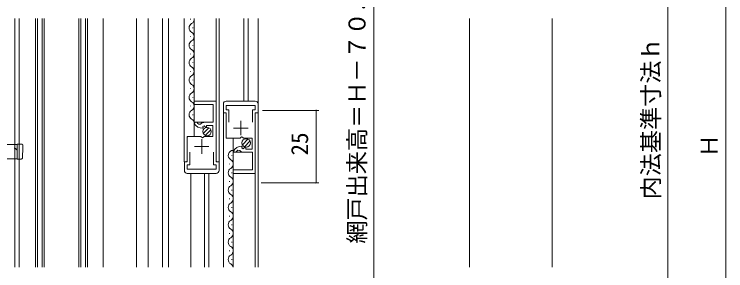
# Model space of a CAD drawing. Units: millimetres, scale not verified. Extents: x -1189 to -189, y -840 to 760.
# Drawn here: x -1045.4 to -799.7, y 221.2 to 309.9 of the extents above; entities that cross this region are included whole.
import ezdxf
from ezdxf.enums import TextEntityAlignment as Align

# ---------------------------------------------------------------- set-up
doc = ezdxf.new("R2010")
doc.units = ezdxf.units.MM
doc.header["$LTSCALE"] = 4
doc.linetypes.add('DOUBLE_CHAIN2', pattern=[12.8, 9, -1, 0.6, -0.6, 0.6, -1])
for name, color, linetype, lineweight in [('0-3_YKK_11', 7, 'Continuous', 9), ('0-4_YKK_12', 2, 'Continuous', 9), ('0-5_YSS_K', 3, 'Continuous', 9), ('0-6_YKK_13', 4, 'Continuous', 9), ('0-7_YKK_D', 6, 'Continuous', 9)]:
    doc.layers.add(name, color=color, linetype=linetype, lineweight=lineweight)
doc.styles.add('ＭＳ ゴシック', font='')
doc.styles.get('ＭＳ ゴシック').set_extended_font_data('MS Gothic')

msp = doc.modelspace()

# ---------------------------------------------------------------- linework, layer by layer
at = {"layer": '0-3_YKK_11'}
for p, q in [((-983.274, 278.699), (-983.274, 279.899)), ((-983.274, 279.899), (-975.674, 279.899)), ((-976.674, 278.699), (-983.274, 278.699)), ((-976.674, 272.599), (-976.674, 278.699)), ((-962.175, 279.899), (-972.175, 279.899)), ((-972.175, 278.399), (-962.175, 278.399)), ((-971.276, 272.599), (-971.276, 276.899)), ((-981.682, 271.897), (-981.034, 271.966)), ((-979.574, 272.599), (-976.674, 272.599)), ((-966.276, 267.099), (-963.276, 267.099)), ((-963.276, 267.099), (-963.276, 263.299)), ((-963.276, 263.299), (-965.476, 263.299)), ((-1044.424, 262.616), (-1044.424, 259.916)), ((-984.774, 262.199), (-984.774, 257.899)), ((-968.184, 262.902), (-967.535, 262.832)), ((-966.076, 262.199), (-963.176, 262.199)), ((-963.176, 262.199), (-963.176, 256.099)), ((-1044.424, 259.916), (-1047.424, 259.916)), ((-985.674, 256.399), (-975.674, 256.399)), ((-969.776, 256.099), (-969.776, 254.899)), ((-963.176, 256.099), (-969.776, 256.099)), ((-975.673, 254.899), (-985.673, 254.899)), ((-969.776, 254.899), (-962.176, 254.899))]:
    msp.add_line(p, q, dxfattribs=at)
at = {"layer": '0-3_YKK_11', "color": 2}
for p, q in [((-967.176, 268.099), (-967.176, 273.099)), ((-969.676, 270.599), (-964.676, 270.599)), ((-980.674, 266.699), (-980.674, 261.699)), ((-983.174, 264.199), (-978.174, 264.199))]:
    msp.add_line(p, q, dxfattribs=at)
at = {"layer": '0-3_YKK_11'}
for points in [[(-975.674, 279.899), (-975.674, 258.899), (-974.673, 258.899), (-974.673, 255.899)], [(-973.175, 278.9), (-973.175, 275.899), (-972.176, 275.899), (-972.176, 267.099), (-967.444, 267.099), (-966.904, 267.553), (-966.576, 267.399), (-966.276, 267.099)], [(-971.276, 272.599), (-971.276, 276.899), (-972.175, 276.899), (-972.175, 278.399)], [(-962.175, 278.399), (-962.175, 276.899), (-963.076, 276.899), (-963.076, 272.599)], [(-962.176, 254.899), (-962.176, 275.899), (-961.175, 275.899), (-961.175, 278.899)], [(-986.673, 255.899), (-986.673, 258.899), (-985.674, 258.899), (-985.674, 267.699), (-980.943, 267.699), (-980.403, 267.246), (-980.074, 267.399), (-979.774, 267.699), (-976.774, 267.699), (-976.774, 271.499), (-978.974, 271.499), (-978.974, 270.865), (-979.221, 270.763), (-979.798, 271.34), (-980.266, 271.07), (-980.181, 270.751), (-980.372, 270.499)], [(-983.235, 272.151), (-982.974, 272.599), (-982.503, 272.599), (-982.256, 272.47)], [(-965.476, 263.299), (-965.476, 263.933), (-965.723, 264.035), (-966.3, 263.458), (-966.768, 263.729), (-966.683, 264.048), (-966.874, 264.299)], [(-984.774, 262.199), (-984.774, 257.899), (-985.674, 257.899), (-985.674, 256.399)], [(-975.674, 256.399), (-975.674, 257.899), (-976.574, 257.899), (-976.574, 262.199)], [(-969.737, 262.647), (-969.476, 262.199), (-969.004, 262.199), (-968.757, 262.329)]]:
    msp.add_lwpolyline(points, dxfattribs=at)
for centre, radius, start, end in [((-972.175, 278.899), 1, 89.99817, 179.99982), ((-962.175, 278.899), 1, 359.9998, 89.99818), ((-980.405, 273.749), 3.25, 209.43741, 270.57951), ((-980.405, 273.749), 2.25, 214.65033, 235.40623), ((-979.574, 270.599), 2, 89.99966, 136.86659), ((-1045.424, 262.616), 1, 0, 89.99998), ((-966.907, 261.05), 3.25, 89.42047, 150.56258), ((-966.907, 261.05), 2.25, 124.59375, 145.34966), ((-966.076, 264.199), 2, 223.13339, 270.00032), ((-985.673, 255.899), 1, 180.00017, 270.00182), ((-975.673, 255.899), 1, 270.0018, 0.00018)]:
    msp.add_arc(centre, radius, start, end, dxfattribs=at)
at = {"layer": '0-4_YKK_12'}
for p, q in [((-1045.18, 222.451), (-1045.18, 308.448)), ((-1043.675, 308.448), (-1043.675, 222.451)), ((-1038.08, 308.448), (-1038.08, 222.451)), ((-1037.38, 308.448), (-1037.38, 222.451)), ((-1035.78, 308.448), (-1035.78, 222.451)), ((-1035.08, 308.448), (-1035.08, 222.451)), ((-1023.08, 308.448), (-1023.08, 222.451)), ((-1022.38, 308.448), (-1022.38, 222.451)), ((-1020.78, 308.448), (-1020.78, 222.451)), ((-1020.08, 308.448), (-1020.08, 222.451)), ((-1014.757, 222.451), (-1014.757, 308.448)), ((-1003.175, 308.448), (-1003.175, 222.451)), ((-999.175, 308.448), (-999.175, 222.451)), ((-994.175, 308.448), (-994.175, 222.451)), ((-992.172, 308.448), (-992.172, 222.451)), ((-986.679, 258.899), (-986.679, 308.448)), ((-984.539, 308.099), (-984.539, 308.299)), ((-983.28, 267.699), (-983.279, 308.448)), ((-975.675, 279.399), (-975.675, 308.448)), ((-974.676, 258.899), (-974.675, 308.448)), ((-966.179, 279.899), (-966.179, 308.448)), ((-964.679, 279.899), (-964.679, 308.448)), ((-961.175, 308.448), (-961.175, 222.451)), ((-983.779, 305.099), (-983.779, 305.299)), ((-984.539, 302.099), (-984.539, 302.299)), ((-983.779, 299.099), (-983.779, 299.299)), ((-983.779, 299.099), (-983.779, 299.299)), ((-984.539, 296.099), (-984.539, 296.299)), ((-984.539, 296.099), (-984.539, 296.299)), ((-983.779, 293.099), (-983.779, 293.299)), ((-983.779, 293.099), (-983.779, 293.299)), ((-984.539, 290.099), (-984.539, 290.299)), ((-984.539, 290.099), (-984.539, 290.299)), ((-983.779, 287.099), (-983.779, 287.299)), ((-983.779, 287.099), (-983.779, 287.299)), ((-983.779, 287.099), (-983.779, 287.299)), ((-984.539, 284.099), (-984.539, 284.299)), ((-984.539, 284.099), (-984.539, 284.299)), ((-983.779, 281.099), (-983.779, 281.299)), ((-983.779, 281.099), (-983.779, 281.299)), ((-984.539, 278.099), (-984.539, 278.299)), ((-983.779, 275.099), (-983.779, 275.299)), ((-972.478, 275.899), (-973.178, 275.899)), ((-973.178, 222.451), (-973.178, 275.899)), ((-972.178, 275.599), (-972.178, 267.099)), ((-962.178, 259.899), (-962.178, 275.599)), ((-961.878, 275.899), (-961.175, 275.899)), ((-961.175, 276.799), (-961.175, 222.451)), ((-961.175, 222.451), (-961.174, 275.899)), ((-975.68, 259.199), (-975.68, 274.899)), ((-976.674, 272.599), (-983.279, 272.599)), ((-985.68, 259.199), (-985.68, 267.199)), ((-983.48, 267.699), (-985.38, 267.699)), ((-969.978, 267.099), (-972.178, 267.099)), ((-969.778, 259.899), (-969.778, 267.099)), ((-961.175, 265.65), (-961.175, 222.451)), ((-970.275, 261.042), (-970.275, 261.242)), ((-963.176, 262.199), (-969.778, 262.199)), ((-986.679, 258.899), (-985.98, 258.899)), ((-975.38, 258.899), (-974.676, 258.899)), ((-971.035, 258.042), (-971.035, 258.242)), ((-969.779, 222.451), (-969.778, 259.899)), ((-962.175, 222.451), (-962.174, 259.899)), ((-984.379, 222.451), (-984.379, 254.899)), ((-979.679, 222.451), (-979.679, 254.899)), ((-978.179, 222.451), (-978.179, 254.899)), ((-970.276, 255.042), (-970.276, 255.242)), ((-970.276, 255.042), (-970.276, 255.242)), ((-971.036, 252.042), (-971.036, 252.242)), ((-970.276, 249.042), (-970.276, 249.242)), ((-971.036, 246.042), (-971.036, 246.242)), ((-970.276, 243.042), (-970.276, 243.242)), ((-970.276, 243.042), (-970.276, 243.242)), ((-971.036, 240.042), (-971.036, 240.242)), ((-970.277, 237.042), (-970.277, 237.242)), ((-970.277, 237.042), (-970.277, 237.242)), ((-970.277, 237.042), (-970.277, 237.242)), ((-971.037, 234.042), (-971.037, 234.242)), ((-970.277, 231.042), (-970.277, 231.242)), ((-971.037, 228.042), (-971.037, 228.242)), ((-970.277, 225.042), (-970.277, 225.242)), ((-970.277, 225.042), (-970.277, 225.242))]:
    msp.add_line(p, q, dxfattribs=at)
at = {"layer": '0-4_YKK_12', "linetype": 'DOUBLE_CHAIN2'}
for p, q in [((-1126.666, 264.921), (-1044.416, 264.921)), ((-1044.416, 264.921), (-1044.416, 259.916)), ((-1044.416, 259.916), (-1065.413, 259.916))]:
    msp.add_line(p, q, dxfattribs=at)
at = {"layer": '0-4_YKK_12'}
for centre, radius, start, end in [((-984.997, 308.199), 1.718, 299.19002, 8.34381), ((-983.321, 305.199), 1.718, 119.19876, 240.80002), ((-984.997, 302.199), 1.718, 299.19002, 60.80875), ((-983.321, 299.199), 1.718, 119.19876, 240.80002), ((-984.997, 296.199), 1.718, 299.19002, 60.80875), ((-984.997, 296.199), 1.718, 299.19002, 60.80875), ((-983.321, 293.199), 1.718, 119.19876, 240.80002), ((-983.321, 293.199), 1.718, 119.19876, 240.80002), ((-984.997, 290.199), 1.718, 299.19002, 60.80875), ((-984.997, 290.199), 1.718, 299.19002, 60.80875), ((-983.321, 287.199), 1.718, 119.19876, 240.80002), ((-983.321, 287.199), 1.718, 119.19876, 240.80002), ((-984.997, 284.199), 1.718, 299.19002, 60.80875), ((-984.997, 284.199), 1.718, 299.19002, 60.80875), ((-983.321, 281.199), 1.718, 119.19876, 240.80002), ((-983.321, 281.199), 1.718, 119.19876, 240.80002), ((-984.997, 278.199), 1.718, 299.19002, 60.80875), ((-983.321, 275.199), 1.718, 119.19876, 240.80002), ((-972.478, 275.599), 0.3, 359.99937, 90), ((-961.878, 275.599), 0.3, 90, 179.99937), ((-984.998, 272.199), 1.718, 358.38245, 60.80875), ((-985.18, 267.199), 0.5, 90, 180.00043), ((-969.817, 261.142), 1.718, 88.70746, 240.7975), ((-985.98, 259.199), 0.3, 270, 0.00043), ((-975.38, 259.199), 0.3, 179.99937, 270), ((-971.493, 258.142), 1.718, 299.18752, 60.80624), ((-969.817, 255.142), 1.718, 119.19624, 240.80415), ((-971.494, 252.142), 1.718, 299.18752, 60.80624), ((-969.818, 249.142), 1.718, 119.19624, 240.80415), ((-971.494, 246.142), 1.718, 299.18752, 60.80624), ((-969.818, 243.142), 1.718, 119.19624, 240.80415), ((-971.494, 240.142), 1.718, 299.18752, 60.80624), ((-969.818, 237.142), 1.718, 119.19624, 240.80415), ((-969.818, 237.142), 1.718, 119.19624, 240.80415), ((-971.495, 234.142), 1.718, 299.18752, 60.80624), ((-969.819, 231.142), 1.718, 119.19624, 240.80415), ((-971.495, 228.142), 1.718, 299.18752, 60.80624), ((-969.819, 225.142), 1.718, 119.19624, 240.80415), ((-971.495, 222.142), 1.718, 10.31001, 60.80624)]:
    msp.add_arc(centre, radius, start, end, dxfattribs=at)
at = {"layer": '0-5_YSS_K'}
for p, q in [((-888.173, 308.448), (-888.173, 222.451)), ((-859.674, 308.448), (-859.674, 222.451))]:
    msp.add_line(p, q, dxfattribs=at)
at = {"layer": '0-6_YKK_13'}
for p, q in [((-980.135, 268.74), (-978.21, 270.665)), ((-979.428, 268.033), (-977.503, 269.958)), ((-966.636, 264.841), (-964.712, 266.765)), ((-965.929, 264.133), (-964.004, 266.058))]:
    msp.add_line(p, q, dxfattribs=at)
at = {"layer": '0-6_YKK_13', "linetype": 'DOUBLE_CHAIN2'}
for p, q in [((-1044.419, 265.066), (-1044.419, 259.866)), ((-1042.948, 265.066), (-1044.419, 265.066)), ((-1042.539, 260.349), (-1042.419, 263.766)), ((-1042.448, 264.584), (-1042.419, 263.766)), ((-1043.038, 259.866), (-1044.419, 259.866))]:
    msp.add_line(p, q, dxfattribs=at)
at = {"layer": '0-6_YKK_13'}
for centre in [(-978.819, 269.349), (-978.819, 269.349), (-965.32, 265.449), (-965.32, 265.449)]:
    msp.add_circle(centre, 1.45, dxfattribs=at)
at = {"layer": '0-6_YKK_13', "linetype": 'DOUBLE_CHAIN2'}
for centre, start, end in [((-1042.948, 264.566), 2, 90), ((-1043.038, 260.366), 270, 358)]:
    msp.add_arc(centre, 0.5, start, end, dxfattribs=at)
at = {"layer": '0-7_YKK_D'}
for p, q in [((-799.674, 406.001), (-799.674, 120.001)), ((-921.174, 382.494), (-921.174, 152.997)), ((-819.671, 375.993), (-819.678, 159.996)), ((-959.675, 276.676), (-940.174, 276.676)), ((-941.174, 276.676), (-941.174, 251.677)), ((-960.176, 251.677), (-940.174, 251.677))]:
    msp.add_line(p, q, dxfattribs=at)
for centre, start, end in [((-941.174, 276.676), 90, 270), ((-941.174, 276.676), 270, 90), ((-941.174, 251.677), 90, 270), ((-941.174, 251.677), 270, 90)]:
    msp.add_arc(centre, 0.106, start, end, dxfattribs=at)

# ---------------------------------------------------------------- texts
at = {"layer": '0-7_YKK_D', "color": 4, "style": 'ＭＳ ゴシック'}
for s, rotation, p in [('網戸出来高＝Ｈ－７０．５', 90, (-922.342, 230.624)), ('内法基準寸法ｈ', 89.998, (-820.873, 245.917)), ('25', 90, (-942.174, 261.094)), ('Ｈ', 90, (-800.674, 260.43))]:
    msp.add_text(s, height=5.865, rotation=rotation, dxfattribs=at).set_placement(p, align=Align.BOTTOM_LEFT)

doc.saveas('drawing.dxf')
